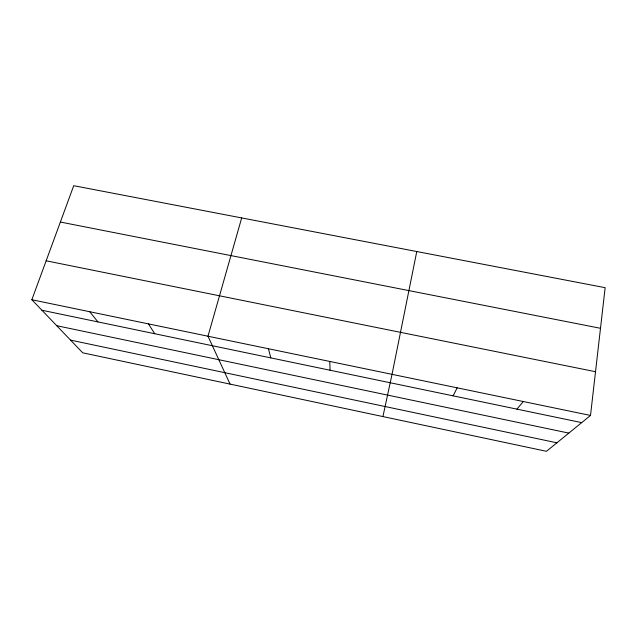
<?xml version="1.0" encoding="UTF-8"?>
<svg xmlns="http://www.w3.org/2000/svg" width="637" height="637" viewBox="0 0 637 637"><rect width="100%" height="100%" fill="white"/><g stroke="black" fill="none" stroke-linecap="round" stroke-linejoin="round"><path stroke-width="0.96" d="M590.507 415.451L605.15 287.677L73.725 185.693L31.85 299.74L82.722 352.81L546.458 451.307L590.507 415.451L31.85 299.74M416.773 251.527L392.034 374.341L382.925 416.574M241.678 217.926L207.988 336.225L230.084 384.111M453.09 395.84L457.167 387.837M516.918 409.129L523.311 401.533M60.38 222.042L600.492 328.294M46.151 260.796L595.523 371.713M41.915 310.243L581.708 422.618M56.749 325.714L568.825 433.104M70.556 340.118L556.905 442.803M89.713 311.724L97.947 321.908M148.421 323.891L154.759 333.732M268.432 348.742L270.813 357.89M329.775 361.45L330.085 370.232"/></g></svg>
